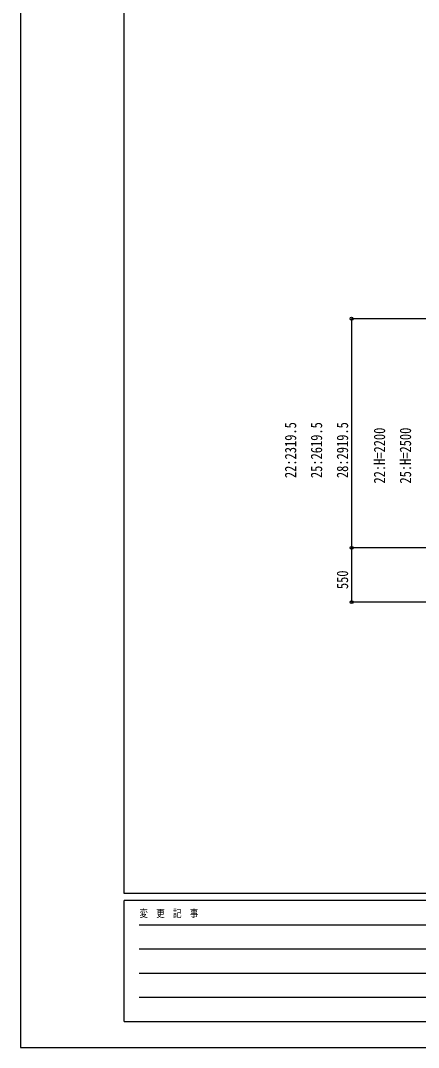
# Model space of a CAD drawing. Units: millimetres, scale not verified. Extents: x -14718 to 14718, y -10395 to 10395.
# Drawn here: x -14718 to -10691, y -10395 to 0 of the extents above; entities that cross this region are included whole.
import ezdxf
from ezdxf.enums import TextEntityAlignment as Align

# ---------------------------------------------------------------- set-up
doc = ezdxf.new("R2010")
doc.units = ezdxf.units.MM
doc.header["$LTSCALE"] = 50
doc.layers.add('0-6_YKK_D', color=6, linetype='Continuous')
doc.layers.add('0-7_YKK_ZWAK', color=7, linetype='Continuous')
doc.styles.add('ＭＳ ゴシック', font='')
doc.styles.get('ＭＳ ゴシック').set_extended_font_data('MS Gothic')

msp = doc.modelspace()

# ---------------------------------------------------------------- linework, layer by layer
at = {"layer": '0-6_YKK_D'}
for p, q in [((-10041.75, -3018), (-11368.43, -3018)), ((-11367.43, -3018), (-11367.43, -5337.5)), ((-10443.39, -5337.5), (-11368.43, -5337.5)), ((-10594.75, -5337.5), (-11368.43, -5337.5)), ((-11367.43, -5337.5), (-11367.43, -5887.5)), ((-10465.02, -5887.5), (-11368.43, -5887.5))]:
    msp.add_line(p, q, dxfattribs=at)
for centre in [(-11367.43, -3018), (-11367.43, -5337.5), (-11367.43, -5337.5), (-11367.43, -5887.5)]:
    msp.add_circle(centre, 14.88, dxfattribs=at)
at = {"layer": '0-7_YKK_ZWAK'}
for p, q in [((-13667.43, -8837.5), (-13667.43, 9712.5)), ((13632.57, -8837.5), (-13667.43, -8837.5)), ((-4567.43, -8907.5), (-13667.43, -8907.5)), ((-13667.43, -10132.5), (-13667.43, -8907.5)), ((-13518.68, -9152.5), (-4742.43, -9152.5)), ((-13518.68, -9397.5), (-4742.43, -9397.5)), ((-13518.68, -9642.5), (-4742.43, -9642.5)), ((-13518.68, -9887.5), (-4742.43, -9887.5)), ((-13667.43, -10132.5), (-4567.43, -10132.5))]:
    msp.add_line(p, q, dxfattribs=at)
msp.add_lwpolyline([(-14717.5, -10395), (14717.5, -10395), (14717.5, 10395), (-14717.5, 10395)], close=True, dxfattribs=at)

# ---------------------------------------------------------------- texts
at = {"layer": '0-6_YKK_D', "style": 'ＭＳ ゴシック', "width": 0.8}
for s, p in [('22:2319.5', (-11893.43, -4631.35)), ('25:2619.5', (-11630.93, -4631.35)), ('28:2919.5', (-11368.43, -4631.35)), ('22:H=2200', (-10993.43, -4686.89)), ('25:H=2500', (-10730.93, -4686.89)), ('550', (-11368.43, -5755.3))]:
    msp.add_text(s, height=115.5, rotation=90, dxfattribs=at).set_placement(p, align=Align.BOTTOM_LEFT)
at = {"layer": '0-7_YKK_ZWAK', "style": 'ＭＳ ゴシック', "width": 0.8}
msp.add_text('変  更  記  事', height=76.98, dxfattribs=at).set_placement((-13514.59, -9100), align=Align.BOTTOM_LEFT)

doc.saveas('drawing.dxf')
